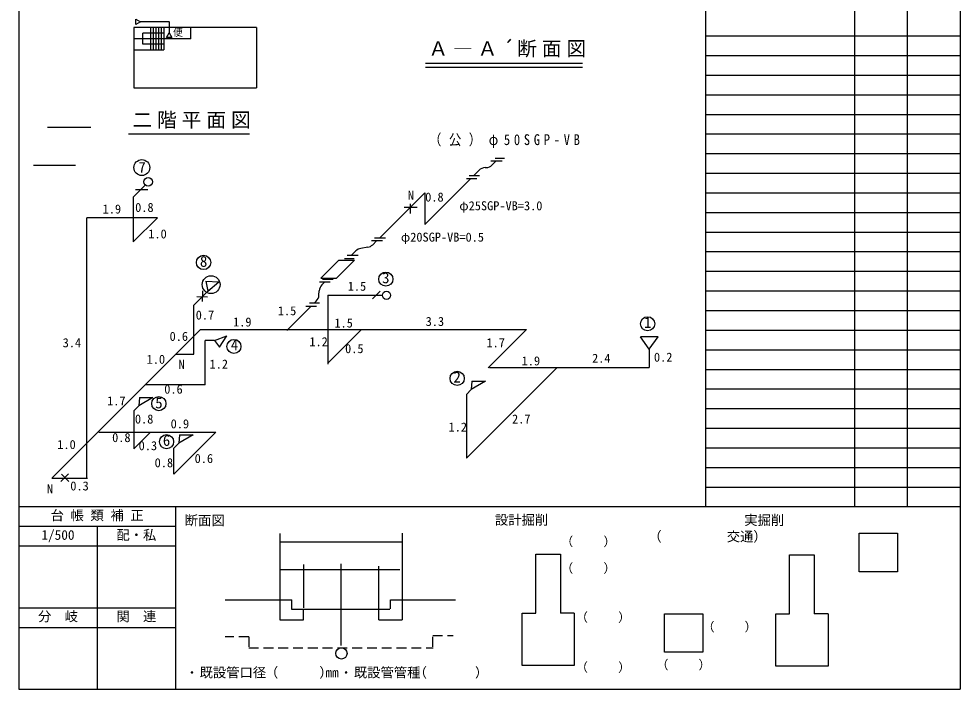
# Model space of a CAD drawing. Units: millimetres on the paper, with parts at other scales. Extents: x -205 to 196, y -145 to 122.
# Drawn here: x 4.5 to 195.5, y -144.5 to -8.5 of the extents above; entities that cross this region are included whole.
import ezdxf
from ezdxf.enums import TextEntityAlignment as Align

# ---------------------------------------------------------------- set-up
doc = ezdxf.new("R2010")
doc.units = ezdxf.units.MM
doc.linetypes.add('DASHED2', pattern=[3, 2, -1])
for name, color, linetype in [('1-0_記入欄\u3000左半分', 7, 'Continuous'), ('3-0_1、2平面図', 7, 'Continuous'), ('3-1_配管図', 3, 'Continuous'), ('4-0_立体図', 3, 'Continuous'), ('E-E', 3, 'Continuous'), ('F-1', 7, 'Continuous'), ('F-E', 3, 'Continuous'), ('F-F', 7, 'Continuous')]:
    doc.layers.add(name, color=color, linetype=linetype)
doc.styles.add('ＭＳ ゴシック', font='')
doc.styles.add('ＭＳ 明朝', font='')
doc.styles.get('ＭＳ ゴシック').set_extended_font_data('MS Gothic')
doc.styles.get('ＭＳ 明朝').set_extended_font_data('MS Mincho')

msp = doc.modelspace()

# ---------------------------------------------------------------- linework, layer by layer
at = {"layer": '1-0_記入欄\u3000左半分'}
for p, q in [((118.849, -17.54), (86.985, -17.54)), ((118.849, -18.349), (86.985, -18.349))]:
    msp.add_line(p, q, dxfattribs=at)
at = {"layer": '3-0_1、2平面図'}
for p, q in [((52.755, -10.186), (27.818, -10.186)), ((27.818, -10.186), (27.818, -22.442)), ((33.905, -11.335), (29.675, -11.335)), ((29.675, -13.633), (29.675, -11.335)), ((31.247, -10.186), (31.247, -14.782)), ((31.778, -10.186), (31.778, -14.782)), ((32.309, -10.186), (32.309, -14.782)), ((32.84, -10.186), (32.84, -14.782)), ((33.371, -10.186), (33.371, -14.782)), ((33.902, -10.186), (33.902, -14.782)), ((39.399, -12.484), (39.399, -10.186)), ((52.755, -10.186), (52.755, -22.442)), ((39.399, -12.484), (27.818, -12.484)), ((27.818, -14.782), (33.902, -14.782)), ((33.95, -13.633), (29.675, -13.633)), ((27.818, -22.442), (52.755, -22.442)), ((26.74, -31.835), (51.28, -31.835))]:
    msp.add_line(p, q, dxfattribs=at)
at = {"layer": '3-1_配管図'}
for p, q in [((28.251, -8.51), (29.192, -9.053)), ((28.251, -9.597), (28.251, -8.51)), ((29.192, -9.053), (28.251, -9.597)), ((34.931, -9.053), (29.192, -9.053)), ((34.983, -9.002), (34.983, -11.3)), ((10.285, -30.479), (19.079, -30.479))]:
    msp.add_line(p, q, dxfattribs=at)
msp.add_lwpolyline([(34.439, -12.241), (34.983, -11.3), (35.526, -12.241)], close=True, dxfattribs=at)
at = {"layer": '4-0_立体図'}
for p, q in [((7.471, -38.145), (16.03, -38.145)), ((100.288, -37.288), (102.539, -37.288)), ((100.548, -38.111), (101.311, -37.348)), ((101.132, -36.772), (103.055, -36.772)), ((97.867, -39.215), (96.792, -40.29)), ((99.105, -38.668), (99.31, -38.658)), ((96.182, -40.9), (86.849, -50.233)), ((95.32, -40.9), (97.404, -40.9)), ((95.87, -40.29), (97.993, -40.29)), ((27.728, -44.633), (30.161, -42.2)), ((28.204, -43.125), (30.671, -43.125)), ((77.734, -52.881), (86.849, -43.766)), ((86.849, -43.766), (86.849, -50.233)), ((82.675, -46.721), (85.322, -46.677)), ((83.934, -45.983), (83.89, -47.979)), ((32.605, -48.848), (18.271, -48.848)), ((18.271, -101.673), (18.271, -48.848)), ((76.081, -53.445), (78.294, -53.445)), ((76.645, -52.881), (78.901, -52.881)), ((75.291, -54.828), (73.912, -55.055)), ((76.312, -54.304), (77.067, -53.549)), ((70.571, -57.089), (72.524, -57.089)), ((71.135, -56.439), (73.348, -56.439)), ((72.891, -55.579), (72.032, -56.439)), ((72.623, -57.45), (68.987, -61.086)), ((65.781, -61.086), (68.987, -61.086)), ((42.437, -61.715), (45.09, -61.84)), ((42.474, -61.733), (42.833, -63.741)), ((42.833, -63.741), (45.09, -61.84)), ((65.494, -61.852), (67.67, -61.852)), ((66.539, -61.931), (66.011, -62.459)), ((66.147, -61.33), (68.28, -61.33)), ((43.12, -63.454), (39.981, -66.593)), ((40.634, -64.848), (42.786, -64.883)), ((41.781, -63.7), (41.71, -65.816)), ((65.397, -64.579), (65.468, -63.643)), ((67.173, -64.574), (67.173, -78.535)), ((67.173, -64.574), (78.264, -64.574)), ((76.28, -65.266), (77.827, -63.718)), ((39.981, -76.505), (39.981, -66.593)), ((63.816, -66.8), (58.909, -71.706)), ((62.708, -66.771), (64.885, -66.771)), ((63.492, -66.118), (65.494, -66.118)), ((64.853, -65.763), (64.435, -66.18)), ((11.252, -101.651), (41.349, -71.554)), ((41.349, -71.554), (107.48, -71.554)), ((67.204, -78.388), (74.038, -71.554)), ((99.722, -79.312), (107.48, -71.554)), ((42.316, -82.721), (42.316, -73.78)), ((44.175, -73.78), (42.316, -73.78)), ((44.169, -73.773), (46.692, -72.798)), ((44.169, -73.773), (45.22, -75.079)), ((45.22, -75.079), (46.692, -72.798)), ((132.416, -75.482), (130.623, -73.009)), ((134.208, -73.009), (130.623, -73.009)), ((132.416, -75.482), (134.208, -73.009)), ((132.416, -75.482), (132.416, -79.245)), ((36.398, -76.505), (39.981, -76.505)), ((113.723, -79.215), (95.307, -97.631)), ((99.971, -79.245), (132.416, -79.245)), ((96.446, -81.997), (96.273, -83.728)), ((96.446, -81.997), (99.179, -81.997)), ((42.316, -82.721), (30.181, -82.721)), ((28.99, -85.314), (28.817, -87.045)), ((28.99, -85.314), (31.723, -85.314)), ((95.307, -84.695), (95.307, -97.631)), ((27.851, -88.012), (27.851, -95.76)), ((20.731, -92.375), (44.501, -92.375)), ((27.851, -95.76), (31.236, -92.375)), ((44.501, -92.375), (35.971, -100.904)), ((37.111, -92.879), (36.938, -94.61)), ((37.111, -92.879), (39.843, -92.879)), ((35.971, -100.904), (35.971, -95.577)), ((14.577, -100.843), (13.025, -102.394)), ((13.134, -100.884), (14.645, -102.394)), ((11.187, -101.705), (18.43, -101.705))]:
    msp.add_line(p, q, dxfattribs=at)
for points in [[(27.728, -44.633), (27.728, -53.726), (32.605, -48.848)], [(65.781, -61.086), (69.417, -57.45), (72.623, -57.45)], [(99.179, -81.997), (96.273, -83.728), (95.307, -84.695)], [(31.723, -85.314), (28.817, -87.045), (27.851, -88.012)], [(39.843, -92.879), (36.938, -94.61), (35.971, -95.577)]]:
    msp.add_lwpolyline(points, dxfattribs=at)
at = {"layer": '4-0_立体図', "color": 7}
for centre, radius in [((29.462, -38.654), 1.611), ((41.982, -57.915), 1.45), ((78.964, -61.293), 1.438), ((132.089, -70.363), 1.438), ((48.15, -74.952), 1.421), ((93.438, -81.44), 1.438), ((32.911, -86.567), 1.438), ((34.477, -94.294), 1.438)]:
    msp.add_circle(centre, radius, dxfattribs=at)
at = {"layer": '4-0_立体図'}
for centre, radius in [((30.73, -41.53), 0.879), ((43.514, -62.414), 1.81), ((79.096, -64.574), 0.832)]:
    msp.add_circle(centre, radius, dxfattribs=at)
for centre, start, end in [((99.222, -36.785), 272.68408, 315.00014), ((99.193, -40.541), 92.68405, 135.00014), ((74.217, -56.905), 99.3602, 134.99986), ((74.986, -52.978), 279.3604, 315), ((67.337, -63.785), 134.99986, 175.65683), ((63.527, -64.437), 314.99986, 355.65683)]:
    msp.add_arc(centre, 1.875, start, end, dxfattribs=at)
at = {"layer": 'F-1'}
for p, q in [((174.1, -107.484), (174.1, 107.48)), ((184.8, -107.484), (184.8, 107.48)), ((143.8, -11.92), (195.5, -11.92)), ((143.8, -15.902), (195.5, -15.902)), ((143.8, -19.884), (195.5, -19.884)), ((143.8, -23.866), (195.5, -23.866)), ((143.8, -27.848), (195.5, -27.848)), ((143.8, -31.829), (195.5, -31.829)), ((143.8, -35.811), (195.5, -35.811)), ((143.8, -39.793), (195.5, -39.793)), ((143.8, -43.775), (195.5, -43.775)), ((143.8, -47.757), (195.5, -47.757)), ((143.8, -51.739), (195.5, -51.739)), ((143.8, -55.72), (195.5, -55.72)), ((143.8, -59.702), (195.5, -59.702)), ((143.8, -63.684), (195.5, -63.684)), ((143.8, -67.666), (195.5, -67.666)), ((143.8, -71.648), (195.5, -71.648)), ((143.8, -75.629), (195.5, -75.629)), ((143.8, -79.611), (195.5, -79.611)), ((143.8, -83.593), (195.5, -83.593)), ((143.8, -87.575), (195.5, -87.575)), ((143.8, -91.557), (195.5, -91.557)), ((143.8, -95.539), (195.5, -95.539)), ((143.8, -99.52), (195.5, -99.52)), ((143.8, -103.502), (195.5, -103.502))]:
    msp.add_line(p, q, dxfattribs=at)
at = {"layer": 'F-E', "color": 7}
for p, q in [((57.528, -126.454), (57.528, -112.947)), ((82.338, -126.125), (82.338, -112.87)), ((57.466, -114.641), (82.312, -114.641)), ((57.68, -120.264), (81.807, -120.264)), ((62.303, -128.004), (62.303, -119.228)), ((69.924, -135.635), (69.924, -119.073)), ((77.53, -128.352), (77.53, -119.538))]:
    msp.add_line(p, q, dxfattribs=at)
at = {"layer": 'F-E'}
for p, q in [((109.4, -129.134), (109.4, -117.134)), ((160.9, -129.234), (160.9, -117.234)), ((46.4, -126.38), (59.869, -126.38)), ((59.869, -128.293), (59.869, -126.38)), ((79.933, -126.38), (93.098, -126.38)), ((79.933, -128.225), (79.933, -126.38)), ((82.276, -126.188), (82.276, -130.456)), ((62.278, -128.352), (59.852, -128.352)), ((79.81, -128.352), (62.278, -128.352)), ((62.278, -130.456), (62.278, -128.352)), ((77.53, -130.456), (77.53, -128.352)), ((106.6, -139.734), (106.6, -129.134)), ((106.6, -129.134), (109.4, -129.134)), ((117.2, -129.134), (114.4, -129.134)), ((117.2, -129.134), (117.2, -139.734)), ((158.1, -139.834), (158.1, -129.234)), ((158.1, -129.234), (160.9, -129.234)), ((168.7, -129.234), (165.9, -129.234)), ((168.7, -129.234), (168.7, -139.834)), ((77.53, -130.456), (82.276, -130.456)), ((117.2, -139.734), (106.6, -139.734)), ((168.7, -139.834), (158.1, -139.834))]:
    msp.add_line(p, q, dxfattribs=at)
at = {"layer": 'F-E', "color": 7, "linetype": 'DASHED2'}
msp.add_line((51.145, -133.931), (46.353, -133.931), dxfattribs=at)
at = {"layer": 'F-E'}
for points in [[(175, -120.684), (175, -112.884), (182.8, -112.884), (182.8, -120.684)], [(135.5, -137.034), (135.5, -129.234), (143.3, -129.234), (143.3, -137.034)]]:
    msp.add_lwpolyline(points, close=True, dxfattribs=at)
for points in [[(109.4, -117.134), (114.4, -117.134), (114.4, -129.134)], [(160.9, -117.234), (165.9, -117.234), (165.9, -129.234)], [(57.462, -126.268), (57.462, -130.456), (62.278, -130.456)]]:
    msp.add_lwpolyline(points, dxfattribs=at)
at = {"layer": 'F-E', "color": 7, "linetype": 'DASHED2'}
for points in [[(88.493, -135.904), (88.493, -133.647), (92.596, -133.647)], [(51.145, -133.931), (51.145, -136.16), (88.555, -136.16)]]:
    msp.add_lwpolyline(points, dxfattribs=at)
at = {"layer": 'F-E', "color": 7}
msp.add_circle((69.939, -137.271), 1.148, dxfattribs=at)
at = {"layer": 'F-F', "color": 3}
for p, q in [((4.5, 121.516), (4.5, -144.534)), ((195.5, 121.516), (195.5, -144.534)), ((143.8, 111.516), (143.8, -107.484)), ((4.5, -107.484), (195.5, -107.484)), ((4.5, -144.534), (195.5, -144.534))]:
    msp.add_line(p, q, dxfattribs=at)
at = {"layer": 'F-F'}
for p, q in [((36.3, -107.484), (36.3, -144.534)), ((4.5, -111.466), (36.3, -111.466)), ((20.4, -111.466), (20.4, -144.534)), ((4.5, -115.448), (36.3, -115.448)), ((4.5, -128), (36.3, -128)), ((4.5, -131.982), (36.3, -131.982))]:
    msp.add_line(p, q, dxfattribs=at)

# ---------------------------------------------------------------- texts
at = {"layer": '1-0_記入欄\u3000左半分', "color": 3, "insert": (87.601, -16.311), "char_height": 2.933, "attachment_point": 7, "style": 'ＭＳ ゴシック'}
msp.add_mtext('\\T1.25;Ａ―Ａ´断面図', dxfattribs=at)
at = {"layer": '3-0_1、2平面図', "color": 3, "style": 'ＭＳ ゴシック'}
msp.add_text('便', height=1.466, dxfattribs=at).set_placement((35.797, -12.384), align=Align.BOTTOM_LEFT)
at = {"layer": '3-0_1、2平面図', "color": 3, "insert": (27.553, -30.754), "char_height": 2.933, "attachment_point": 7, "style": 'ＭＳ ゴシック'}
msp.add_mtext('\\T1.25;二階平面図', dxfattribs=at)
at = {"layer": '4-0_立体図', "style": 'ＭＳ ゴシック'}
for s, height, p in [('7', 2.199, (28.757, -40.355)), ('N', 1.833, (83.427, -45.747)), ('0.8', 1.833, (86.952, -46.101)), ('φ25SGP-VB=3.0', 1.833, (93.874, -47.87)), ('1.9', 1.833, (21.508, -48.525)), ('0.8', 1.833, (28.108, -48.205)), ('1.0', 1.833, (30.769, -53.581)), ('φ20SGP-VB=0.5', 1.833, (82.023, -54.237)), ('8', 2.199, (41.249, -59.457)), ('3', 2.199, (78.214, -62.793)), ('1.5', 1.833, (71.242, -64.205)), ('0.7', 1.833, (40.394, -70.05)), ('1.5', 1.833, (57.063, -69.184)), ('1.9', 1.833, (47.971, -71.457)), ('1.5', 1.833, (68.536, -71.673)), ('3.3', 1.833, (87.045, -71.349)), ('1', 2.199, (131.339, -71.863)), ('0.6', 1.833, (35.09, -74.379)), ('3.4', 1.833, (13.4, -75.67)), ('4', 2.199, (47.513, -76.414)), ('1.2', 1.833, (63.449, -75.462)), ('1.7', 1.833, (99.384, -75.678)), ('0.5', 1.833, (70.701, -76.869)), ('0.2', 1.833, (133.371, -78.601)), ('1.0', 1.833, (30.436, -79.034)), ('N', 1.833, (36.908, -80.061)), ('1.2', 1.833, (43.208, -80.008)), ('1.9', 1.833, (106.527, -79.358)), ('2.4', 1.833, (120.815, -78.817)), ('2', 2.199, (92.688, -82.94)), ('0.6', 1.833, (34.008, -85.095)), ('1.7', 1.833, (22.426, -87.476)), ('5', 2.199, (32.177, -88.186)), ('0.8', 1.833, (28.055, -91.156)), ('2.7', 1.833, (104.579, -91.156)), ('0.9', 1.833, (35.307, -92.131)), ('1.2', 1.833, (91.699, -92.78)), ('0.8', 1.833, (23.433, -94.922)), ('6', 2.199, (33.727, -95.794)), ('1.0', 1.833, (12.305, -96.331)), ('0.3', 1.833, (28.812, -96.568)), ('0.6', 1.833, (40.177, -99.166)), ('0.8', 1.833, (32.059, -100.032)), ('N', 1.833, (10.2, -105.354)), ('0.3', 1.833, (14.949, -104.739))]:
    msp.add_text(s, height=height, dxfattribs=at).set_placement(p, align=Align.BOTTOM_LEFT)
at = {"layer": '4-0_立体図', "insert": (87.687, -34.677), "char_height": 2.199, "attachment_point": 7, "style": 'ＭＳ ゴシック'}
msp.add_mtext('\\T1.59;\\W0.85;（公）φ50SGP-VB', dxfattribs=at)
at = {"layer": 'E-E', "style": 'ＭＳ 明朝'}
for s, height, p in [('台 帳 類 補 正', 1.979, (10.95, -110.825)), ('断面図', 1.979, (38.165, -111.834)), ('設計掘削', 1.979, (101.112, -111.736)), ('実掘削', 1.979, (151.696, -111.798)), ('1/500', 1.979, (9.075, -114.807)), ('配・私', 1.979, (24.3, -114.807)), ('交通）', 1.979, (148.146, -115.126)), ('分\u3000岐', 1.979, (8.4, -131.341)), ('関\u3000連', 1.979, (24.3, -131.341)), ('・', 1.833, (38.381, -142.634)), ('既設管口径', 1.979, (41.183, -142.734)), ('mm', 1.979, (66.698, -142.734)), ('・', 1.833, (69.649, -142.634)), ('既設管管種', 1.979, (72.49, -142.734))]:
    msp.add_text(s, height=height, dxfattribs=at).set_placement(p, align=Align.BOTTOM_LEFT)
at = {"layer": 'F-E', "style": 'ＭＳ 明朝'}
for s, height, p in [('（', 1.979, (132.226, -115.126)), ('（', 1.833, (114.484, -116.026)), ('）', 1.833, (123.137, -116.026)), ('（', 1.833, (114.484, -121.434)), ('）', 1.833, (123.137, -121.434)), ('（', 1.833, (117.467, -131.387)), ('）', 1.833, (126.12, -131.387)), ('（', 1.833, (143.166, -133.334)), ('）', 1.833, (151.759, -133.334)), ('（', 1.833, (117.467, -141.534)), ('）', 1.833, (126.12, -141.534)), ('（', 1.833, (133.813, -141.034)), ('）', 1.833, (142.407, -141.034)), ('（', 1.979, (54.436, -142.734)), ('）', 1.979, (65.485, -142.734)), ('（', 1.979, (84.617, -142.734)), ('）', 1.979, (97.039, -142.734))]:
    msp.add_text(s, height=height, dxfattribs=at).set_placement(p, align=Align.BOTTOM_LEFT)

doc.saveas('drawing.dxf')
